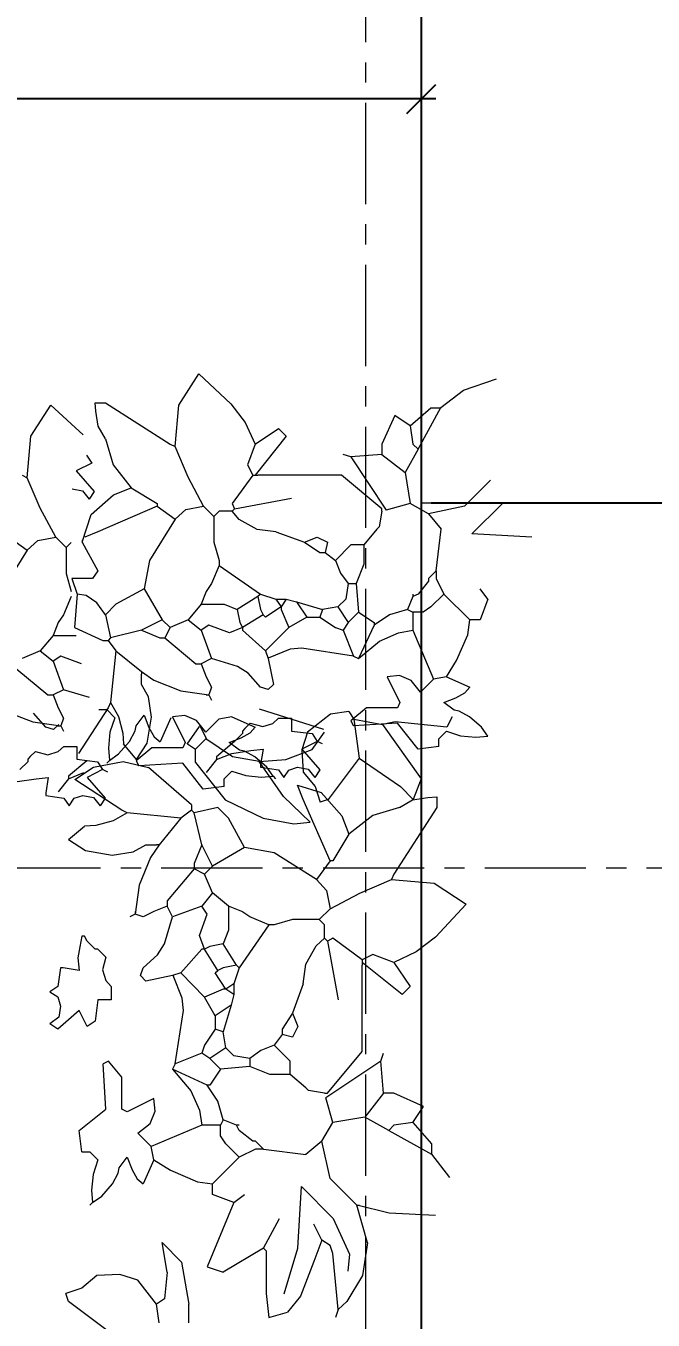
# Model space of a CAD drawing. Header units: centimetres. Extents: x 5667 to 17750, y 274 to 6203.
# Drawn here: x 8359.7 to 8437.2, y 1397.8 to 1557.6 of the extents above; entities that cross this region are included whole.
import ezdxf

# ---------------------------------------------------------------- set-up
doc = ezdxf.new("R2010")
doc.units = ezdxf.units.CM
doc.header["$MEASUREMENT"] = 0
doc.linetypes.add('CENTERX2', pattern=[4, 2.5, -0.5, 0.5, -0.5])
doc.layers.get('0').update_dxf_attribs({"lineweight": 18})
doc.layers.add('G-ANNO-DIM', color=3, linetype='Continuous', lineweight=9)
doc.layers.add('G-HEDGE', color=104, linetype='Continuous', lineweight=9)
doc.styles.add('ARIAL', font='arial.ttf')
doc.dimstyles.new('TICK_36', dxfattribs={"dimtxt": 10, "dimasz": 3.6, "dimexe": 1.8, "dimexo": 1.2, "dimgap": 1.8, "dimtad": 0, "dimdec": 0, "dimzin": 0, "dimdsep": 46, "dimtxsty": 'ARIAL', "dimblk": 'OBLIQUE', "dimcen": 1.8, "dimdle": 1.8, "dimclrd": 256, "dimclrt": 256, "dimadec": 0, "dimazin": 0, "dimtfac": 1, "dimtdec": 0, "dimtmove": 1, "dimatfit": 3, "dimldrblk": 'OPEN90', "dimfxl": 1, "dimtolj": 1, "dimtzin": 0, "dimarcsym": 0})

# ---------------------------------------------------------------- blocks, each defined once
blk = doc.blocks.new('division')
at = {"linetype": 'CENTERX2', "ltscale": 5}
blk.add_line((0, 1474.86), (0, 19.33), dxfattribs=at)
at = {"linetype": 'CENTERX2', "ltscale": 5, "style": 'ARIAL'}
for p in [(-7.42, 1487.59), (-7.06, -6.48)]:
    blk.add_attdef('A', p, '', height=16, dxfattribs=at)
blk = doc.blocks.new('_Oblique')
at = {"color": 0, "linetype": 'ByBlock', "lineweight": -2}
blk.add_line((-0.5, -0.5), (0.5, 0.5), dxfattribs=at)
blk = doc.blocks.new('*D21')
at = {"layer": 'Defpoints', "color": 0, "ltscale": 5, "transparency": 16777216}
for p in [(8408.54, 1633.45), (7493.38, 1460.73), (8408.54, 1203.35)]:
    blk.add_point(p, dxfattribs=at)
at = {"layer": 'G-ANNO-DIM', "color": 0, "lineweight": -2, "ltscale": 5, "transparency": 16777216}
for p, q in [((7493.38, 1461.93), (7493.38, 1635.25)), ((8408.54, 1204.55), (8408.54, 1635.25))]:
    blk.add_line(p, q, dxfattribs=at)
at = {"layer": 'G-ANNO-DIM', "lineweight": -2, "ltscale": 5, "transparency": 16777216}
for p, q in [((7491.58, 1633.45), (7938.08, 1633.45)), ((8410.34, 1633.45), (7963.85, 1633.45))]:
    blk.add_line(p, q, dxfattribs=at)
at = {"layer": 'G-ANNO-DIM', "lineweight": -2, "ltscale": 5, "transparency": 16777216, "xscale": 3.6, "yscale": 3.6, "zscale": 3.6, "rotation": 180}
blk.add_blockref('_Oblique', (7493.38, 1633.45), dxfattribs=at)
at = {"layer": 'G-ANNO-DIM', "lineweight": -2, "ltscale": 5, "transparency": 16777216, "xscale": 3.6, "yscale": 3.6, "zscale": 3.6}
blk.add_blockref('_Oblique', (8408.54, 1633.45), dxfattribs=at)
at = {"layer": 'G-ANNO-DIM', "ltscale": 5, "transparency": 16777216, "insert": (7950.96, 1633.45), "char_height": 10, "attachment_point": 5, "style": 'ARIAL'}
blk.add_mtext('\\A1;915', dxfattribs=at)
blk = doc.blocks.new('_Open90')
at = {"color": 0, "linetype": 'ByBlock', "lineweight": -2}
for p, q in [((-0.5, 0.5), (0, 0)), ((0, 0), (-1, 0)), ((0, 0), (-0.5, -0.5))]:
    blk.add_line(p, q, dxfattribs=at)
blk = doc.blocks.new('*D115')
at = {"layer": 'Defpoints', "color": 0, "transparency": 16777216}
for p in [(8408.54, 1498.72), (8523.27, 1498.72), (8408.54, 597.58)]:
    blk.add_point(p, dxfattribs=at)
at = {"layer": 'G-ANNO-DIM', "lineweight": -2, "transparency": 16777216}
for p, q in [((8523.27, 1500.52), (8523.27, 1060.03)), ((8523.27, 595.78), (8523.27, 1036.27))]:
    blk.add_line(p, q, dxfattribs=at)
at = {"layer": 'G-ANNO-DIM', "color": 0, "lineweight": -2, "transparency": 16777216}
for p, q in [((8409.74, 1498.72), (8525.07, 1498.72)), ((8409.74, 597.58), (8525.07, 597.58))]:
    blk.add_line(p, q, dxfattribs=at)
at = {"layer": 'G-ANNO-DIM', "lineweight": -2, "transparency": 16777216, "xscale": 3.6, "yscale": 3.6, "zscale": 3.6}
for p, rotation in [((8523.27, 1498.72), 90), ((8523.27, 597.58), 270)]:
    blk.add_blockref('_Oblique', p, dxfattribs=dict(at, rotation=rotation))
at = {"layer": 'G-ANNO-DIM', "transparency": 16777216, "insert": (8523.27, 1048.15), "char_height": 10, "attachment_point": 5, "rotation": 90, "style": 'ARIAL'}
blk.add_mtext('\\A1;901', dxfattribs=at)
blk = doc.blocks.new('*D118')
at = {"layer": 'Defpoints', "color": 0, "transparency": 16777216}
for p in [(8408.54, 1548.59), (8094.14, 1203.35), (8408.54, 1203.35)]:
    blk.add_point(p, dxfattribs=at)
at = {"layer": 'G-ANNO-DIM', "color": 0, "lineweight": -2, "transparency": 16777216}
for p, q in [((8094.14, 1204.55), (8094.14, 1550.39)), ((8408.54, 1204.55), (8408.54, 1550.39))]:
    blk.add_line(p, q, dxfattribs=at)
at = {"layer": 'G-ANNO-DIM', "lineweight": -2, "transparency": 16777216}
for p, q in [((8092.34, 1548.59), (8238.52, 1548.59)), ((8410.34, 1548.59), (8264.16, 1548.59))]:
    blk.add_line(p, q, dxfattribs=at)
at = {"layer": 'G-ANNO-DIM', "lineweight": -2, "transparency": 16777216, "xscale": 3.6, "yscale": 3.6, "zscale": 3.6, "rotation": 180}
blk.add_blockref('_Oblique', (8094.14, 1548.59), dxfattribs=at)
at = {"layer": 'G-ANNO-DIM', "lineweight": -2, "transparency": 16777216, "xscale": 3.6, "yscale": 3.6, "zscale": 3.6}
blk.add_blockref('_Oblique', (8408.54, 1548.59), dxfattribs=at)
at = {"layer": 'G-ANNO-DIM', "transparency": 16777216, "insert": (8251.34, 1548.59), "char_height": 10, "attachment_point": 5, "style": 'ARIAL'}
blk.add_mtext('\\A1;314', dxfattribs=at)

msp = doc.modelspace()

# ---------------------------------------------------------------- linework, layer by layer
at = {"layer": 'G-ANNO-DIM'}
msp.add_line((8408.54, 1498.72), (8428.7, 1498.72), dxfattribs=at)
at = {"layer": 'G-HEDGE'}
for p, q in [((8378.56, 1510.78), (8381.05, 1514.63)), ((8381.05, 1514.63), (8385.01, 1510.94)), ((8413.75, 1512.63), (8417.85, 1514.01)), ((8410.96, 1510.48), (8413.75, 1512.63)), ((8360.27, 1506.95), (8362.76, 1510.79)), ((8362.76, 1510.79), (8366.72, 1507.1)), ((8368.22, 1511.08), (8369.5, 1511.08)), ((8368.29, 1510.02), (8368.22, 1511.08)), ((8369.5, 1511.08), (8377.48, 1505.97)), ((8378.12, 1505.66), (8378.56, 1510.78)), ((8385.01, 1510.94), (8386.77, 1508.63)), ((8407.17, 1508.21), (8409.73, 1510.45)), ((8408.13, 1505.34), (8410.96, 1510.48)), ((8409.73, 1510.45), (8411.01, 1510.45)), ((8368.59, 1508.17), (8368.29, 1510.02)), ((8405.26, 1509.49), (8403.66, 1505.97)), ((8407.17, 1508.21), (8405.26, 1509.49)), ((8369.5, 1506.61), (8368.59, 1508.17)), ((8386.77, 1508.63), (8388.01, 1505.97)), ((8388.01, 1505.97), (8390.89, 1507.89)), ((8390.89, 1507.89), (8391.85, 1506.93)), ((8407.17, 1508.21), (8407.49, 1505.97)), ((8359.83, 1501.82), (8360.27, 1506.95)), ((8369.5, 1506.61), (8370.45, 1503.42)), ((8377.48, 1505.97), (8378.12, 1505.66)), ((8379.73, 1501.88), (8378.12, 1505.66)), ((8388.01, 1505.97), (8387.06, 1503.42)), ((8391.85, 1506.93), (8388.01, 1502.14)), ((8403.66, 1505.97), (8403.66, 1504.7)), ((8407.49, 1505.97), (8408.13, 1505.34)), ((8367.15, 1504.58), (8367.79, 1503.62)), ((8399.83, 1504.38), (8398.87, 1504.7)), ((8403.66, 1504.7), (8399.83, 1504.38)), ((8399.83, 1504.38), (8404.2, 1497.82)), ((8403.66, 1504.7), (8406.53, 1502.46)), ((8408.13, 1505.34), (8406.53, 1502.46)), ((8367.79, 1503.62), (8365.88, 1502.67)), ((8365.88, 1502.67), (8368.11, 1500.11)), ((8370.45, 1503.42), (8372.69, 1500.55)), ((8387.06, 1503.42), (8387.7, 1502.14)), ((8406.53, 1502.46), (8407.17, 1498.63)), ((8359.19, 1502.14), (8359.83, 1501.82)), ((8361.44, 1498.04), (8359.83, 1501.82)), ((8381.63, 1498.31), (8379.73, 1501.88)), ((8387.7, 1502.14), (8385.14, 1498.63)), ((8387.7, 1502.14), (8388.01, 1502.14)), ((8388.01, 1502.14), (8388.33, 1502.14)), ((8398.68, 1502.14), (8388.33, 1502.14)), ((8403.66, 1497.99), (8398.68, 1502.14)), ((8417.07, 1501.5), (8413.88, 1498.31)), ((8365.36, 1500.43), (8366.66, 1500.2)), ((8366.66, 1500.2), (8367.47, 1499.15)), ((8368.11, 1500.11), (8367.47, 1499.15)), ((8367.71, 1497.27), (8370.49, 1499.72)), ((8370.49, 1499.72), (8372.69, 1500.55)), ((8372.69, 1500.55), (8375.88, 1498.63)), ((8385.46, 1497.99), (8392.49, 1499.27)), ((8363.34, 1494.47), (8361.44, 1498.04)), ((8375.88, 1498.31), (8368.54, 1495.12)), ((8375.88, 1498.63), (8375.88, 1498.31)), ((8375.88, 1498.31), (8378.12, 1496.71)), ((8378.12, 1496.71), (8379.44, 1497.88)), ((8379.44, 1497.88), (8381.63, 1498.31)), ((8381.63, 1498.31), (8382.91, 1497.03)), ((8383.54, 1497.67), (8382.91, 1497.03)), ((8385.14, 1497.67), (8383.54, 1497.67)), ((8385.14, 1498.63), (8385.46, 1497.99)), ((8385.46, 1497.99), (8385.14, 1497.67)), ((8386.04, 1496.65), (8385.14, 1497.67)), ((8403.66, 1497.67), (8403.34, 1495.76)), ((8403.66, 1497.67), (8403.66, 1497.99)), ((8407.17, 1498.63), (8404.2, 1497.82)), ((8409.41, 1497.35), (8407.17, 1498.63)), ((8413.88, 1498.31), (8409.41, 1497.35)), ((8414.8, 1494.88), (8418.63, 1498.69)), ((8366.62, 1493.84), (8367.71, 1497.27)), ((8378.12, 1496.71), (8374.92, 1491.61)), ((8382.91, 1497.03), (8382.91, 1493.84)), ((8388.23, 1495.42), (8386.04, 1496.65)), ((8409.41, 1497.35), (8411.01, 1495.44)), ((8357.59, 1494.47), (8359.83, 1492.88)), ((8361.15, 1494.04), (8363.34, 1494.47)), ((8363.34, 1494.47), (8364.62, 1493.2)), ((8368.54, 1495.12), (8366.94, 1494.48)), ((8390.57, 1495.12), (8388.23, 1495.42)), ((8390.57, 1495.12), (8394.08, 1493.84)), ((8394.08, 1493.84), (8395.68, 1494.48)), ((8395.68, 1494.48), (8396.96, 1493.84)), ((8403.02, 1495.44), (8401.43, 1493.52)), ((8403.34, 1495.76), (8403.02, 1495.44)), ((8410.37, 1490.33), (8411.01, 1495.44)), ((8422.21, 1494.47), (8414.8, 1494.88)), ((8359.83, 1492.88), (8356.63, 1487.77)), ((8359.83, 1492.88), (8361.15, 1494.04)), ((8365.26, 1493.83), (8364.62, 1493.2)), ((8364.62, 1493.2), (8364.62, 1490)), ((8366.62, 1494.16), (8366.62, 1493.84)), ((8366.62, 1493.84), (8368.54, 1490.33)), ((8382.91, 1493.84), (8383.54, 1491.61)), ((8394.08, 1493.84), (8396, 1492.56)), ((8396.96, 1493.84), (8396.64, 1492.56)), ((8399.83, 1493.52), (8397.91, 1491.61)), ((8401.43, 1493.52), (8399.83, 1493.52)), ((8401.43, 1493.52), (8401.43, 1491.12)), ((8374.92, 1491.61), (8374.28, 1488.09)), ((8383.54, 1491.61), (8383.54, 1490.97)), ((8396, 1492.56), (8396.64, 1492.56)), ((8396.64, 1492.56), (8397.91, 1491.61)), ((8397.91, 1491.61), (8398.55, 1490.01)), ((8364.62, 1490), (8365.26, 1487.77)), ((8368.54, 1490.33), (8367.9, 1489.37)), ((8383.54, 1490.97), (8382.59, 1488.73)), ((8383.54, 1490.97), (8388.65, 1487.45)), ((8398.55, 1490.01), (8399.51, 1488.73)), ((8401.43, 1491.12), (8400.47, 1488.73)), ((8410.37, 1490.33), (8409.41, 1489.37)), ((8410.37, 1490.33), (8410.37, 1489.37)), ((8367.9, 1489.37), (8365.34, 1489.37)), ((8365.34, 1489.37), (8365.98, 1487.45)), ((8374.28, 1488.09), (8370.77, 1486.18)), ((8374.28, 1488.09), (8376.52, 1484.26)), ((8382.59, 1488.73), (8381.95, 1487.77)), ((8399.51, 1488.73), (8399.19, 1486.82)), ((8399.51, 1488.73), (8400.47, 1488.73)), ((8400.47, 1488.73), (8400.79, 1485.22)), ((8409.41, 1489.05), (8408.13, 1487.45)), ((8409.41, 1489.37), (8409.41, 1489.05)), ((8410.37, 1489.37), (8411.32, 1487.45)), ((8416.75, 1486.82), (8415.8, 1488.09)), ((8365.26, 1487.13), (8364.3, 1484.89)), ((8365.98, 1487.45), (8365.66, 1483.3)), ((8367.12, 1487.28), (8365.98, 1487.45)), ((8368.44, 1486.36), (8367.12, 1487.28)), ((8381.95, 1487.77), (8381.31, 1486.18)), ((8388.33, 1487.13), (8385.78, 1485.54)), ((8388.65, 1487.45), (8388.33, 1487.13)), ((8388.33, 1487.13), (8388.65, 1485.54)), ((8388.65, 1487.45), (8390.57, 1486.82)), ((8390.57, 1486.82), (8391.21, 1485.86)), ((8390.57, 1486.82), (8391.85, 1486.82)), ((8391.85, 1486.82), (8391.21, 1485.86)), ((8391.85, 1486.82), (8393.12, 1486.5)), ((8393.12, 1486.5), (8396.32, 1485.54)), ((8393.12, 1486.5), (8394.4, 1484.58)), ((8399.19, 1486.82), (8398.23, 1485.86)), ((8407.49, 1487.13), (8406.85, 1485.54)), ((8407.49, 1487.45), (8407.49, 1487.13)), ((8408.13, 1487.45), (8407.49, 1487.13)), ((8411.32, 1487.45), (8409.73, 1485.86)), ((8411.32, 1487.45), (8414.52, 1484.26)), ((8416.75, 1486.82), (8415.8, 1484.26)), ((8364.3, 1484.89), (8363.66, 1483.94)), ((8369.5, 1484.9), (8368.44, 1486.36)), ((8370.77, 1486.18), (8369.5, 1484.9)), ((8369.5, 1484.9), (8370.13, 1482.03)), ((8381.31, 1486.18), (8379.71, 1484.26)), ((8381.31, 1486.18), (8384.18, 1486.18)), ((8384.18, 1486.18), (8385.78, 1485.54)), ((8385.78, 1485.54), (8386.1, 1483.94)), ((8388.97, 1484.9), (8386.42, 1483.3)), ((8388.65, 1485.54), (8388.97, 1484.9)), ((8389.29, 1484.58), (8388.97, 1484.9)), ((8391.21, 1485.86), (8389.29, 1484.58)), ((8391.21, 1485.86), (8391.21, 1485.54)), ((8391.21, 1485.54), (8392.17, 1483.3)), ((8396.32, 1485.54), (8396, 1484.58)), ((8398.23, 1485.86), (8396.32, 1485.54)), ((8398.23, 1485.86), (8399.51, 1483.94)), ((8400.79, 1485.22), (8399.51, 1483.94)), ((8400.79, 1485.22), (8402.7, 1483.94)), ((8404.62, 1484.9), (8402.7, 1483.62)), ((8406.85, 1485.54), (8404.62, 1484.9)), ((8406.85, 1485.54), (8407.49, 1485.22)), ((8408.77, 1485.22), (8407.49, 1485.22)), ((8407.49, 1485.22), (8407.49, 1482.98)), ((8409.73, 1485.86), (8408.77, 1485.22)), ((8363.66, 1483.94), (8363.02, 1482.34)), ((8365.66, 1483.3), (8369.18, 1481.71)), ((8376.52, 1484.26), (8373.96, 1482.98)), ((8376.52, 1484.26), (8377.48, 1483.3)), ((8377.48, 1483.3), (8376.84, 1482.03)), ((8379.71, 1484.26), (8377.48, 1483.3)), ((8379.71, 1484.26), (8381.31, 1482.98)), ((8382.27, 1483.62), (8381.31, 1482.98)), ((8384.82, 1482.66), (8382.27, 1483.62)), ((8386.42, 1483.3), (8384.82, 1482.66)), ((8386.1, 1483.94), (8386.42, 1483.3)), ((8386.42, 1483.3), (8386.42, 1482.98)), ((8392.17, 1483.3), (8389.29, 1480.43)), ((8394.4, 1484.58), (8392.17, 1483.3)), ((8394.4, 1484.58), (8396, 1484.58)), ((8396, 1484.58), (8397.91, 1483.3)), ((8397.91, 1483.3), (8398.87, 1482.98)), ((8399.51, 1483.94), (8398.87, 1482.98)), ((8402.7, 1483.62), (8400.79, 1479.47)), ((8402.7, 1483.94), (8402.7, 1483.62)), ((8414.28, 1482.43), (8414.52, 1484.26)), ((8415.8, 1484.26), (8414.52, 1484.26)), ((8363.02, 1482.34), (8361.42, 1480.42)), ((8363.02, 1482.34), (8365.89, 1482.34)), ((8369.18, 1481.71), (8369.81, 1481.71)), ((8370.13, 1482.03), (8369.81, 1481.71)), ((8369.81, 1481.71), (8370.77, 1480.43)), ((8373.96, 1482.98), (8370.13, 1482.03)), ((8373.96, 1482.98), (8376.2, 1482.03)), ((8376.2, 1482.03), (8376.84, 1482.03)), ((8376.84, 1482.03), (8380.67, 1478.83)), ((8381.31, 1482.98), (8382.59, 1479.47)), ((8386.42, 1482.98), (8389.29, 1480.43)), ((8398.87, 1482.98), (8400.15, 1479.79)), ((8403.37, 1481.63), (8405.71, 1482.67)), ((8405.71, 1482.67), (8407.49, 1482.98)), ((8407.49, 1482.98), (8410.05, 1476.92)), ((8412.87, 1479.23), (8414.28, 1482.43)), ((8361.42, 1480.42), (8359.19, 1479.47)), ((8361.42, 1480.42), (8363.02, 1479.15)), ((8370.77, 1480.43), (8370.13, 1474.04)), ((8370.77, 1480.43), (8373.96, 1477.88)), ((8389.29, 1480.43), (8389.61, 1479.47)), ((8392.31, 1480.63), (8389.59, 1479.54)), ((8393.76, 1480.75), (8392.31, 1480.63)), ((8400.15, 1479.79), (8393.76, 1480.75)), ((8400.79, 1479.47), (8403.37, 1481.63)), ((8363.98, 1479.79), (8363.02, 1479.15)), ((8363.02, 1479.15), (8364.3, 1475.63)), ((8366.53, 1478.83), (8363.98, 1479.79)), ((8380.67, 1478.83), (8381.31, 1478.83)), ((8382.59, 1479.47), (8381.31, 1478.83)), ((8381.31, 1478.83), (8381.95, 1477.24)), ((8385.82, 1478.51), (8382.59, 1479.47)), ((8387.13, 1477.66), (8385.82, 1478.51)), ((8389.61, 1479.47), (8390.25, 1476.28)), ((8400.15, 1479.79), (8400.79, 1479.47)), ((8411.64, 1477.24), (8412.87, 1479.23)), ((8358.55, 1478.19), (8362.38, 1475)), ((8373.96, 1477.88), (8373.96, 1477.56)), ((8373.96, 1477.88), (8375.46, 1476.8)), ((8373.96, 1476.28), (8373.96, 1477.56)), ((8381.95, 1477.24), (8382.59, 1475.96)), ((8388.65, 1475.96), (8387.13, 1477.66)), ((8405.83, 1477.39), (8404.3, 1477.24)), ((8404.3, 1477.24), (8405.9, 1474.04)), ((8407.3, 1476.77), (8405.83, 1477.39)), ((8410.05, 1476.92), (8408.45, 1475.32)), ((8411.64, 1477.24), (8410.05, 1476.92)), ((8411.64, 1477.24), (8414.52, 1475.96)), ((8364.3, 1475.63), (8363.02, 1475)), ((8367.54, 1474.68), (8364.3, 1475.63)), ((8374.8, 1474.74), (8373.96, 1476.28)), ((8375.46, 1476.8), (8378.79, 1475.48)), ((8378.79, 1475.48), (8382.27, 1475)), ((8382.59, 1475.96), (8382.27, 1475)), ((8389.61, 1475.64), (8388.65, 1475.96)), ((8390.25, 1476.28), (8389.61, 1475.64)), ((8408.45, 1475.32), (8407.3, 1476.77)), ((8413.92, 1475.24), (8414.52, 1475.96)), ((8362.38, 1475), (8363.02, 1475)), ((8363.02, 1475), (8363.66, 1473.4)), ((8370.13, 1474.04), (8369.81, 1473.4)), ((8370.13, 1474.04), (8371.1, 1472.34)), ((8375.19, 1472.23), (8374.8, 1474.74)), ((8381.95, 1475), (8382.27, 1475)), ((8382.27, 1475), (8382.59, 1474.36)), ((8405.9, 1474.04), (8405.58, 1473.4)), ((8411.32, 1474.04), (8412.81, 1474.62)), ((8412.6, 1473.09), (8411.32, 1474.04)), ((8412.81, 1474.62), (8413.92, 1475.24)), ((8357.17, 1472.96), (8360.5, 1471.65)), ((8362.11, 1471.02), (8360.59, 1472.72)), ((8363.66, 1473.4), (8364.3, 1472.12)), ((8364.3, 1472.12), (8363.98, 1471.16)), ((8369.81, 1473.4), (8366.17, 1467.77)), ((8368.66, 1473.17), (8369.65, 1473.17)), ((8369.65, 1473.17), (8370.64, 1472.18)), ((8370.64, 1472.18), (8370.04, 1470.37)), ((8371.1, 1472.34), (8371.64, 1470.28)), ((8373.27, 1471.19), (8374.26, 1472.51)), ((8374.26, 1472.51), (8374.86, 1470.98)), ((8374.64, 1469.03), (8375.19, 1472.23)), ((8377.56, 1472.18), (8376.24, 1469.21)), ((8379.29, 1472.45), (8377.76, 1472.3)), ((8377.76, 1472.3), (8379.36, 1469.11)), ((8380.76, 1471.84), (8379.29, 1472.45)), ((8385.1, 1472.3), (8383.51, 1471.98)), ((8385.1, 1472.3), (8387.98, 1471.02)), ((8396.5, 1470.72), (8388.55, 1473.25)), ((8390.19, 1471.48), (8390.89, 1472.13)), ((8390.89, 1472.13), (8392.49, 1472.13)), ((8392.49, 1472.13), (8392.49, 1470.53)), ((8397.33, 1472.62), (8394.46, 1470.38)), ((8399.57, 1472.94), (8397.33, 1472.62)), ((8399.57, 1472.94), (8400.2, 1471.98)), ((8401.75, 1473.4), (8399.83, 1471.81)), ((8405.58, 1473.4), (8401.75, 1473.4)), ((8412.34, 1472.3), (8411.7, 1471.02)), ((8413.22, 1472.97), (8412.6, 1473.09)), ((8414.51, 1472.29), (8413.22, 1472.97)), ((8415.98, 1471), (8414.51, 1472.29)), ((8360.5, 1471.65), (8363.98, 1471.16)), ((8363.07, 1470.7), (8362.11, 1471.02)), ((8363.71, 1471.34), (8363.07, 1470.7)), ((8363.66, 1471.16), (8363.98, 1471.16)), ((8363.98, 1471.16), (8364.3, 1470.52)), ((8372.45, 1469.22), (8373.15, 1470.55)), ((8373.15, 1470.55), (8373.27, 1471.19)), ((8374.86, 1470.98), (8375.5, 1469.83)), ((8381.06, 1471.08), (8379.54, 1468.9)), ((8381.91, 1470.38), (8380.76, 1471.84)), ((8381.12, 1471.3), (8381.96, 1469.62)), ((8383.51, 1471.98), (8381.91, 1470.38)), ((8386.74, 1470.85), (8386.42, 1470.53)), ((8386.42, 1470.53), (8386.42, 1470.21)), ((8386.74, 1470.85), (8387.38, 1471.49)), ((8387.38, 1471.49), (8388.93, 1471.08)), ((8387.38, 1470.3), (8387.98, 1471.02)), ((8388.93, 1471.08), (8390.19, 1471.48)), ((8392.49, 1470.53), (8395.04, 1470.21)), ((8399.83, 1471.81), (8400.15, 1471.17)), ((8405.58, 1471.49), (8400.15, 1471.17)), ((8400.2, 1471.98), (8403.72, 1471.34)), ((8400.2, 1471.98), (8400.84, 1467.19)), ((8405.31, 1471.66), (8403.72, 1471.34)), ((8403.72, 1471.34), (8408.51, 1464.63)), ((8411.7, 1471.02), (8405.31, 1471.66)), ((8408.13, 1468.3), (8405.58, 1471.49)), ((8410.69, 1469.57), (8411.64, 1470.53)), ((8411.64, 1470.53), (8413.4, 1469.95)), ((8416.75, 1469.89), (8415.98, 1471)), ((8370.04, 1470.37), (8369.85, 1468.43)), ((8371.12, 1467.71), (8372.45, 1469.22)), ((8371.64, 1470.28), (8371.73, 1468.93)), ((8373.33, 1467.02), (8371.73, 1468.93)), ((8373.33, 1467.02), (8374.64, 1469.03)), ((8375.5, 1469.83), (8376.24, 1469.21)), ((8379.36, 1469.11), (8379.04, 1468.47)), ((8379.65, 1468.96), (8380.64, 1468.3)), ((8381.96, 1469.62), (8380.64, 1468.3)), ((8385.19, 1467.33), (8381.89, 1469.57)), ((8385.46, 1469.25), (8383.23, 1467.34)), ((8384.78, 1469.11), (8386.27, 1469.69)), ((8386.06, 1468.15), (8384.78, 1469.11)), ((8386.42, 1470.21), (8385.46, 1469.25)), ((8386.27, 1469.69), (8387.38, 1470.3)), ((8395.68, 1469.25), (8393.76, 1468.3)), ((8394.46, 1470.38), (8393.78, 1468.21)), ((8395.04, 1470.21), (8395.68, 1469.25)), ((8395.06, 1468.23), (8396.58, 1470.41)), ((8396.32, 1468.93), (8395.68, 1469.25)), ((8410.69, 1468.61), (8410.69, 1469.57)), ((8413.4, 1469.95), (8415.27, 1469.77)), ((8415.27, 1469.77), (8416.75, 1469.89)), ((8360.2, 1467.37), (8359.88, 1467.05)), ((8360.2, 1467.37), (8360.84, 1468)), ((8360.84, 1468), (8362.39, 1467.6)), ((8362.39, 1467.6), (8363.65, 1468)), ((8363.65, 1468), (8364.35, 1468.64)), ((8364.35, 1468.64), (8365.95, 1468.64)), ((8365.95, 1468.64), (8365.95, 1467.05)), ((8369.85, 1468.43), (8369.98, 1466.9)), ((8369.98, 1466.9), (8371.12, 1467.71)), ((8375.21, 1468.47), (8373.29, 1466.87)), ((8379.04, 1468.47), (8375.21, 1468.47)), ((8380.64, 1466.65), (8380.64, 1468.3)), ((8383.23, 1467.02), (8385.11, 1467.77)), ((8383.23, 1467.34), (8383.23, 1467.02)), ((8385.11, 1467.77), (8387.46, 1468.11)), ((8388.48, 1466.78), (8385.19, 1467.33)), ((8386.68, 1468.03), (8386.06, 1468.15)), ((8387.97, 1467.35), (8386.68, 1468.03)), ((8387.46, 1468.11), (8388.97, 1468.3)), ((8389.44, 1466.06), (8387.97, 1467.35)), ((8388.97, 1468.3), (8388.65, 1466.38)), ((8391.77, 1467.03), (8395.06, 1468.23)), ((8393.76, 1468.3), (8396, 1465.74)), ((8393.78, 1468.21), (8393.92, 1465.45)), ((8410.69, 1468.61), (8408.13, 1468.3)), ((8359.88, 1466.73), (8358.92, 1465.77)), ((8359.88, 1467.05), (8359.88, 1466.73)), ((8367.17, 1466.87), (8364.94, 1464.95)), ((8365.71, 1464.53), (8368.02, 1466.08)), ((8365.95, 1467.05), (8368.5, 1466.73)), ((8369.14, 1465.77), (8367.22, 1464.81)), ((8368.02, 1466.08), (8371.67, 1466.76)), ((8368.5, 1466.73), (8369.14, 1465.77)), ((8369.78, 1465.45), (8369.14, 1465.77)), ((8369.98, 1466.91), (8369.65, 1466.58)), ((8371.67, 1466.76), (8374.83, 1466.03)), ((8373.29, 1466.87), (8373.61, 1466.23)), ((8379.04, 1466.55), (8373.61, 1466.23)), ((8380.11, 1461.42), (8374.83, 1466.03)), ((8381.59, 1463.36), (8379.04, 1466.55)), ((8380.64, 1466.65), (8384.27, 1462.04)), ((8383.23, 1467.02), (8381.95, 1465.42)), ((8388.48, 1466.78), (8391.77, 1467.03)), ((8391.51, 1462.44), (8388.48, 1466.78)), ((8388.65, 1466.38), (8388.65, 1466.06)), ((8388.65, 1466.06), (8390.89, 1465.74)), ((8390.21, 1464.95), (8389.44, 1466.06)), ((8390.89, 1465.74), (8391.53, 1464.78)), ((8391.53, 1464.78), (8392.15, 1465.71)), ((8392.15, 1465.71), (8393.24, 1466.05)), ((8393.24, 1466.05), (8394.55, 1465.83)), ((8394.55, 1465.83), (8395.36, 1464.78)), ((8396, 1465.74), (8395.36, 1464.78)), ((8400.84, 1467.19), (8397.01, 1462.08)), ((8400.84, 1467.19), (8405.95, 1463.68)), ((8358.57, 1464.29), (8360.92, 1464.63)), ((8360.92, 1464.63), (8362.43, 1464.81)), ((8362.43, 1464.81), (8362.11, 1462.9)), ((8364.94, 1464.63), (8363.66, 1463.04)), ((8364.94, 1464.63), (8366.83, 1465.39)), ((8364.94, 1464.95), (8364.94, 1464.63)), ((8371.53, 1460.76), (8365.71, 1464.53)), ((8367.22, 1464.81), (8369.46, 1462.26)), ((8384.15, 1464.63), (8385.1, 1465.59)), ((8384.15, 1463.68), (8384.15, 1464.63)), ((8385.1, 1465.59), (8386.86, 1465.02)), ((8386.86, 1465.02), (8388.73, 1464.83)), ((8388.73, 1464.83), (8390.21, 1464.95)), ((8390.21, 1464.95), (8390.53, 1464.63)), ((8393.92, 1465.45), (8395.42, 1463.68)), ((8408.51, 1464.63), (8407.55, 1462.08)), ((8362.11, 1462.9), (8362.11, 1462.58)), ((8362.11, 1462.58), (8364.35, 1462.26)), ((8365.61, 1462.23), (8366.7, 1462.57)), ((8366.7, 1462.57), (8368.01, 1462.34)), ((8384.15, 1463.68), (8381.59, 1463.36)), ((8393.95, 1462.08), (8393.24, 1463.86)), ((8393.24, 1463.86), (8396.17, 1462.93)), ((8395.42, 1463.68), (8396.05, 1461.76)), ((8396.17, 1462.93), (8398.71, 1460.06)), ((8405.95, 1463.68), (8407.55, 1462.08)), ((8364.35, 1462.26), (8364.99, 1461.3)), ((8364.99, 1461.3), (8365.61, 1462.23)), ((8368.01, 1462.34), (8368.82, 1461.3)), ((8369.46, 1462.26), (8368.82, 1461.3)), ((8380.11, 1461.42), (8380.11, 1460.76)), ((8383.4, 1461.09), (8380.44, 1460.43)), ((8384.72, 1459.77), (8383.4, 1461.09)), ((8384.27, 1462.04), (8388.98, 1459.78)), ((8394.81, 1459.29), (8391.51, 1462.44)), ((8397.25, 1454.49), (8393.95, 1462.08)), ((8397.01, 1462.08), (8396.05, 1461.76)), ((8405.82, 1461.09), (8402.53, 1460.1)), ((8410.44, 1461.09), (8405.16, 1452.85)), ((8405.82, 1461.09), (8407.44, 1462.03)), ((8407.44, 1462.03), (8409.34, 1462.33)), ((8409.34, 1462.33), (8410.44, 1462.41)), ((8410.44, 1462.41), (8410.44, 1461.09)), ((8370.43, 1459.44), (8368.31, 1458.87)), ((8372.19, 1460.43), (8370.43, 1459.44)), ((8372.19, 1460.43), (8371.53, 1460.76)), ((8378.79, 1459.77), (8372.19, 1460.43)), ((8378.79, 1459.77), (8376.15, 1456.47)), ((8380.11, 1460.76), (8378.79, 1459.77)), ((8380.44, 1460.43), (8380.11, 1460.76)), ((8381.42, 1456.47), (8380.44, 1460.43)), ((8386.7, 1456.14), (8384.72, 1459.77)), ((8388.98, 1459.78), (8392.78, 1459.05)), ((8392.78, 1459.05), (8394.81, 1459.29)), ((8398.71, 1460.06), (8399.56, 1457.79)), ((8402.53, 1460.1), (8399.56, 1457.79)), ((8364.94, 1457.13), (8366.92, 1458.78)), ((8368.31, 1458.87), (8366.92, 1458.78)), ((8399.56, 1457.79), (8397.58, 1454.49)), ((8364.94, 1457.13), (8367.01, 1455.77)), ((8372.91, 1455.61), (8374.5, 1456.47)), ((8374.5, 1456.47), (8375.82, 1456.47)), ((8376.15, 1456.47), (8375.04, 1454.93)), ((8376.15, 1456.47), (8375.82, 1456.47)), ((8381.42, 1456.47), (8380.44, 1454.16)), ((8382.74, 1453.83), (8381.42, 1456.47)), ((8386.7, 1456.14), (8382.74, 1453.83)), ((8390.33, 1455.48), (8386.7, 1456.14)), ((8367.01, 1455.77), (8370.32, 1455.21)), ((8370.32, 1455.21), (8372.91, 1455.61)), ((8375.04, 1454.93), (8373.68, 1451.49)), ((8395.6, 1452.19), (8390.33, 1455.48)), ((8397.25, 1454.49), (8395.6, 1452.19)), ((8397.58, 1454.49), (8397.25, 1454.49)), ((8380.44, 1453.5), (8377.14, 1449.55)), ((8380.44, 1454.16), (8380.44, 1453.5)), ((8381.75, 1452.85), (8380.44, 1453.5)), ((8382.74, 1453.83), (8381.75, 1452.85)), ((8373.68, 1451.49), (8373.18, 1447.9)), ((8382.74, 1450.54), (8381.75, 1452.85)), ((8395.6, 1452.19), (8396.81, 1450.82)), ((8400.93, 1450.52), (8404.84, 1452.19)), ((8405.16, 1452.85), (8404.84, 1452.19)), ((8404.84, 1452.19), (8410.13, 1451.73)), ((8410.13, 1451.73), (8414.1, 1449.16)), ((8382.74, 1450.54), (8381.42, 1448.89)), ((8384.72, 1448.89), (8382.74, 1450.54)), ((8396.81, 1450.82), (8397.25, 1448.56)), ((8397.25, 1448.56), (8400.93, 1450.52)), ((8373.18, 1448.23), (8373.18, 1447.9)), ((8375.49, 1448.23), (8374.17, 1447.57)), ((8377.14, 1448.89), (8375.49, 1448.23)), ((8377.14, 1449.55), (8377.14, 1448.89)), ((8377.8, 1447.57), (8377.14, 1448.89)), ((8381.42, 1448.89), (8377.8, 1447.57)), ((8382.08, 1447.9), (8381.42, 1448.89)), ((8384.72, 1448.89), (8384.72, 1445.92)), ((8386.37, 1448.23), (8384.72, 1448.89)), ((8387.36, 1447.57), (8386.37, 1448.23)), ((8397.25, 1448.56), (8395.93, 1447.24)), ((8414.1, 1449.16), (8410.29, 1445.07)), ((8373.18, 1447.9), (8372.52, 1447.57)), ((8374.17, 1447.57), (8373.18, 1447.9)), ((8376.81, 1444.23), (8377.8, 1447.57)), ((8381.1, 1445.26), (8382.08, 1447.9)), ((8389.67, 1446.58), (8386.04, 1441.3)), ((8389.67, 1446.58), (8387.36, 1447.57)), ((8390.33, 1446.58), (8389.67, 1446.58)), ((8392.63, 1447.24), (8390.33, 1446.58)), ((8395.93, 1447.24), (8392.63, 1447.24)), ((8396.59, 1446.58), (8395.93, 1447.24)), ((8396.59, 1444.93), (8396.59, 1446.58)), ((8366.56, 1445.21), (8366.33, 1443.86)), ((8366.89, 1445.21), (8366.56, 1445.21)), ((8367.25, 1444.6), (8366.89, 1445.21)), ((8381.75, 1443.61), (8381.1, 1445.26)), ((8384.72, 1445.92), (8384.06, 1444.27)), ((8395.54, 1444.01), (8396.59, 1444.93)), ((8396.92, 1444.6), (8396.59, 1444.93)), ((8397.58, 1444.93), (8396.92, 1444.6)), ((8401.21, 1442.29), (8397.58, 1444.93)), ((8410.29, 1445.07), (8407.91, 1443.25)), ((8366.33, 1443.86), (8366.07, 1442.54)), ((8368.24, 1443.61), (8367.25, 1444.6)), ((8368.57, 1443.61), (8368.24, 1443.61)), ((8368.89, 1443.28), (8368.57, 1443.61)), ((8375.92, 1442.88), (8376.81, 1444.23)), ((8381.42, 1443.61), (8378.79, 1440.65)), ((8381.75, 1443.61), (8381.42, 1443.61)), ((8382.41, 1443.94), (8381.75, 1443.61)), ((8383.4, 1440.97), (8381.75, 1443.61)), ((8384.06, 1444.27), (8382.41, 1443.94)), ((8385.71, 1441.63), (8384.06, 1444.27)), ((8394.27, 1441.74), (8395.54, 1444.01)), ((8396.92, 1444.6), (8398.24, 1437.35)), ((8366.07, 1442.54), (8366.26, 1440.97)), ((8368.89, 1443.28), (8369.55, 1442.62)), ((8369.55, 1442.62), (8369.14, 1441.02)), ((8374.17, 1441.3), (8375.92, 1442.88)), ((8393.95, 1439.33), (8394.27, 1441.74)), ((8402.53, 1442.95), (8401.21, 1442.29)), ((8401.21, 1442.29), (8401.21, 1441.96)), ((8401.21, 1441.96), (8401.21, 1441.63)), ((8406.15, 1438.01), (8401.21, 1441.96)), ((8405.16, 1441.96), (8402.53, 1442.95)), ((8407.91, 1443.25), (8405.16, 1441.96)), ((8405.16, 1441.96), (8407.14, 1439)), ((8363.95, 1441.3), (8363.62, 1439)), ((8364.28, 1441.3), (8363.95, 1441.3)), ((8366.26, 1440.97), (8364.28, 1441.3)), ((8369.14, 1441.02), (8369.55, 1439.72)), ((8373.84, 1440.32), (8374.17, 1441.3)), ((8374.5, 1439.66), (8373.84, 1440.32)), ((8377.8, 1440.32), (8374.5, 1439.66)), ((8378.79, 1440.65), (8377.8, 1440.32)), ((8378.99, 1437.52), (8377.87, 1440.34)), ((8381.75, 1437.68), (8378.79, 1440.65)), ((8383.07, 1440.65), (8383.4, 1440.97)), ((8384.39, 1438.67), (8383.07, 1440.65)), ((8384.06, 1441.3), (8383.4, 1440.97)), ((8385.71, 1441.63), (8384.06, 1441.3)), ((8386.04, 1441.3), (8385.38, 1439.33)), ((8386.04, 1441.3), (8385.71, 1441.63)), ((8401.21, 1430.95), (8401.21, 1441.63)), ((8363.62, 1439), (8362.63, 1438.34)), ((8369.55, 1439.72), (8370.21, 1439)), ((8370.21, 1439), (8370.21, 1437.35)), ((8384.06, 1438.67), (8381.75, 1437.68)), ((8384.39, 1438.67), (8384.06, 1438.67)), ((8385.38, 1439.33), (8384.39, 1438.67)), ((8385.38, 1438.01), (8384.39, 1438.67)), ((8385.38, 1439.33), (8385.38, 1438.01)), ((8393.95, 1439.33), (8392.63, 1435.7)), ((8407.14, 1439), (8406.15, 1438.01)), ((8362.63, 1438.34), (8363.59, 1437.69)), ((8363.59, 1437.69), (8363.94, 1436.57)), ((8368.57, 1437.35), (8368.24, 1434.71)), ((8370.21, 1437.35), (8368.57, 1437.35)), ((8379.12, 1436.03), (8378.99, 1437.52)), ((8383.07, 1435.37), (8381.75, 1437.68)), ((8385.38, 1438.01), (8385.05, 1436.69)), ((8366.26, 1436.03), (8363.62, 1433.72)), ((8363.94, 1436.57), (8363.71, 1435.21)), ((8367.25, 1434.05), (8366.26, 1436.03)), ((8378.13, 1429.43), (8379.12, 1436.03)), ((8385.05, 1436.69), (8383.07, 1435.37)), ((8383.07, 1435.37), (8383.07, 1433.72)), ((8385.05, 1436.69), (8384.06, 1433.39)), ((8392.63, 1435.7), (8391.32, 1433.72)), ((8392.63, 1435.7), (8393.29, 1434.05)), ((8363.71, 1435.21), (8362.63, 1434.38)), ((8363.62, 1433.72), (8362.63, 1434.38)), ((8368.24, 1434.71), (8367.25, 1434.05)), ((8383.07, 1433.72), (8381.75, 1431.74)), ((8384.06, 1433.39), (8383.07, 1433.72)), ((8391.32, 1433.72), (8391.32, 1433.06)), ((8393.29, 1434.05), (8392.63, 1432.73)), ((8384.39, 1431.41), (8384.06, 1433.39)), ((8391.32, 1433.06), (8390.33, 1431.74)), ((8392.63, 1432.73), (8391.32, 1433.06)), ((8381.42, 1430.75), (8378.13, 1429.43)), ((8381.75, 1431.74), (8381.42, 1430.75)), ((8382.41, 1430.09), (8381.42, 1430.75)), ((8384.39, 1431.41), (8382.41, 1430.09)), ((8385.38, 1430.42), (8384.39, 1431.41)), ((8388.68, 1431.08), (8387.36, 1430.09)), ((8390.33, 1431.74), (8388.68, 1431.08)), ((8392.31, 1429.76), (8390.33, 1431.74)), ((8396.92, 1425.81), (8401.21, 1430.95)), ((8403.52, 1429.76), (8403.85, 1430.75)), ((8369.88, 1429.76), (8369.22, 1429.43)), ((8369.55, 1423.83), (8369.22, 1429.43)), ((8371.53, 1427.79), (8369.88, 1429.76)), ((8378.13, 1429.43), (8377.8, 1428.78)), ((8383.73, 1428.78), (8382.41, 1430.09)), ((8387.36, 1429.1), (8383.73, 1428.78)), ((8387.36, 1430.09), (8385.38, 1430.42)), ((8387.36, 1430.09), (8387.36, 1429.1)), ((8389.83, 1428.11), (8387.36, 1429.1)), ((8392.31, 1428.12), (8392.31, 1429.76)), ((8403.52, 1429.76), (8396.74, 1425.25)), ((8403.85, 1425.81), (8403.52, 1429.76)), ((8371.53, 1423.83), (8371.53, 1427.79)), ((8382.08, 1426.8), (8377.8, 1428.78)), ((8377.8, 1428.78), (8380.03, 1426.11)), ((8383.73, 1428.78), (8382.41, 1426.8)), ((8392.31, 1428.12), (8389.83, 1428.11)), ((8394.28, 1426.47), (8392.31, 1428.12)), ((8380.03, 1426.11), (8381.1, 1423.69)), ((8383.4, 1424.82), (8382.08, 1426.8)), ((8382.41, 1426.8), (8382.08, 1426.8)), ((8394.61, 1426.14), (8394.28, 1426.47)), ((8396.59, 1425.81), (8394.61, 1426.14)), ((8396.59, 1425.81), (8396.92, 1425.81)), ((8403.85, 1425.81), (8401.54, 1422.84)), ((8405.16, 1425.81), (8403.85, 1425.81)), ((8408.79, 1424.16), (8405.16, 1425.81)), ((8375.49, 1425.15), (8372.19, 1423.5)), ((8375.65, 1423.57), (8375.49, 1425.15)), ((8384.06, 1422.51), (8383.4, 1424.82)), ((8397.58, 1422.18), (8396.74, 1425.25)), ((8407.47, 1422.18), (8408.79, 1424.16)), ((8366.26, 1421.19), (8369.55, 1423.83)), ((8372.19, 1423.5), (8371.53, 1423.83)), ((8375.01, 1422.05), (8375.65, 1423.57)), ((8381.1, 1423.69), (8381.42, 1421.85)), ((8401.54, 1422.84), (8397.58, 1422.18)), ((8404.51, 1421.19), (8401.54, 1422.84)), ((8366.59, 1418.55), (8366.26, 1421.19)), ((8373.51, 1420.86), (8375.01, 1422.05)), ((8381.42, 1421.85), (8375.16, 1419.21)), ((8383.73, 1421.85), (8381.42, 1421.85)), ((8384.06, 1422.51), (8383.73, 1421.85)), ((8383.73, 1420.53), (8383.73, 1421.85)), ((8385.71, 1421.85), (8384.06, 1422.51)), ((8386.04, 1421.85), (8385.71, 1421.85)), ((8386.04, 1421.19), (8385.71, 1421.85)), ((8387.69, 1419.87), (8386.04, 1421.19)), ((8396.26, 1419.87), (8397.58, 1422.18)), ((8405.16, 1421.85), (8404.51, 1421.19)), ((8404.51, 1421.19), (8409.81, 1418.27)), ((8407.47, 1422.18), (8405.16, 1421.85)), ((8407.47, 1422.18), (8409.78, 1419.54)), ((8375.16, 1419.21), (8373.51, 1420.86)), ((8384.39, 1419.54), (8383.73, 1420.53)), ((8386.04, 1417.89), (8384.39, 1419.54)), ((8388.02, 1419.87), (8387.69, 1419.87)), ((8389.01, 1418.88), (8388.02, 1419.87)), ((8396.26, 1419.87), (8394.28, 1418.22)), ((8397.25, 1415.26), (8396.26, 1419.87)), ((8409.78, 1419.54), (8409.78, 1418.22)), ((8366.59, 1418.55), (8367.58, 1418.55)), ((8367.58, 1418.55), (8368.57, 1417.56)), ((8371.2, 1416.57), (8372.19, 1417.89)), ((8372.19, 1417.89), (8372.79, 1416.36)), ((8375.49, 1417.56), (8375.16, 1419.21)), ((8386.04, 1417.89), (8382.74, 1414.6)), ((8388.02, 1418.88), (8386.04, 1417.89)), ((8389.01, 1418.88), (8388.02, 1418.88)), ((8389.01, 1418.88), (8394.28, 1418.22)), ((8409.81, 1418.27), (8412.04, 1415.39)), ((8368.57, 1417.56), (8367.97, 1415.75)), ((8371.08, 1415.94), (8371.2, 1416.57)), ((8372.79, 1416.36), (8373.43, 1415.21)), ((8375.49, 1417.56), (8374.17, 1414.6)), ((8375.49, 1417.56), (8377.55, 1416.3)), ((8377.55, 1416.3), (8380.85, 1414.85)), ((8367.97, 1415.75), (8367.78, 1413.82)), ((8369.05, 1413.09), (8370.38, 1414.6)), ((8370.38, 1414.6), (8371.08, 1415.94)), ((8373.43, 1415.21), (8374.17, 1414.6)), ((8380.85, 1414.85), (8382.74, 1414.6)), ((8382.74, 1413.28), (8382.74, 1414.6)), ((8400.55, 1411.96), (8397.25, 1415.26)), ((8367.78, 1413.82), (8367.91, 1412.29)), ((8367.91, 1412.29), (8369.05, 1413.09)), ((8385.38, 1412.29), (8382.74, 1413.28)), ((8385.38, 1412.29), (8386.7, 1413.28)), ((8393.28, 1406.66), (8393.71, 1414.3)), ((8393.71, 1414.3), (8397.64, 1410.35)), ((8367.91, 1412.29), (8367.58, 1411.96)), ((8385.38, 1412.29), (8382.08, 1404.38)), ((8400.55, 1411.96), (8400.88, 1411.96)), ((8401.87, 1407.34), (8400.55, 1411.96)), ((8404.58, 1411), (8400.55, 1411.96)), ((8389.01, 1406.68), (8390.99, 1410.31)), ((8397.64, 1410.35), (8399.68, 1405.92)), ((8410.29, 1410.7), (8404.58, 1411)), ((8396.26, 1407.67), (8395.27, 1409.65)), ((8377.14, 1403.72), (8376.5, 1407.37)), ((8376.5, 1407.37), (8378.88, 1404.94)), ((8389.01, 1406.68), (8384.06, 1403.72)), ((8389.01, 1406.68), (8389.34, 1406.35)), ((8391.6, 1401.02), (8393.28, 1406.66)), ((8396.26, 1407.67), (8395.27, 1405.03)), ((8397.25, 1407.01), (8396.26, 1407.67)), ((8397.58, 1406.02), (8397.25, 1407.01)), ((8401.87, 1407.34), (8401.25, 1403.28)), ((8378.88, 1404.94), (8379.78, 1399.76)), ((8389.34, 1406.35), (8389.34, 1401.08)), ((8395.27, 1405.03), (8393.62, 1400.75)), ((8398.24, 1399.1), (8397.58, 1406.02)), ((8399.68, 1405.92), (8399.47, 1403.84)), ((8371.27, 1403.43), (8368.41, 1403.28)), ((8373.51, 1402.73), (8371.27, 1403.43)), ((8377.14, 1403.72), (8376.81, 1400.42)), ((8382.08, 1404.38), (8384.06, 1403.72)), ((8366.59, 1401.74), (8364.61, 1401.08)), ((8368.41, 1403.28), (8366.59, 1401.74)), ((8375.82, 1399.76), (8373.51, 1402.73)), ((8401.25, 1403.28), (8399.35, 1400.1)), ((8364.94, 1400.09), (8364.61, 1401.08)), ((8376.81, 1400.42), (8375.82, 1399.76)), ((8389.34, 1401.08), (8389.67, 1398.11)), ((8393.62, 1400.75), (8391.98, 1398.77)), ((8370.21, 1396.13), (8364.94, 1400.09)), ((8376.15, 1397.45), (8375.82, 1399.76)), ((8379.78, 1397.45), (8379.78, 1399.76)), ((8389.67, 1398.11), (8391.98, 1398.77)), ((8398.24, 1399.1), (8397.91, 1398.11)), ((8399.35, 1400.1), (8398.24, 1399.1))]:
    msp.add_line(p, q, dxfattribs=at)
for centre, radius, start, end in [((8398.68, 1502.14), 0.0000399, 49.844, 89.647), ((8401.21, 1430.95), 0.0000412, 319.844, 359.647)]:
    msp.add_arc(centre, radius, start, end, dxfattribs=at)

# ---------------------------------------------------------------- block references
at = {"layer": 'G-ANNO-DIM', "linetype": 'CENTERX2', "ltscale": 5}
msp.add_blockref('division', (8401.65, 293.25), dxfattribs=at)
at = {"layer": 'G-ANNO-DIM', "linetype": 'CENTERX2', "ltscale": 5, "rotation": 90}
msp.add_blockref('division', (8711.25, 1453.65), dxfattribs=at)

# ---------------------------------------------------------------- dimensions: what is measured, and where the dimension line sits
at = {"layer": 'G-ANNO-DIM', "ltscale": 5}
dim = msp.add_linear_dim(base=(8408.54, 1633.45), p1=(7493.38, 1460.73), p2=(8408.54, 1203.35), dimstyle='TICK_36', dxfattribs=at)
dim.commit()
dim.dimension.update_dxf_attribs({"geometry": '*D21', "text_midpoint": (7950.96, 1633.45)})
at = {"layer": 'G-ANNO-DIM'}
dim = msp.add_linear_dim(base=(8408.54, 1548.59), p1=(8094.14, 1203.35), p2=(8408.54, 1203.35), dimstyle='TICK_36', dxfattribs=at)
dim.commit()
dim.dimension.update_dxf_attribs({"geometry": '*D118', "text_midpoint": (8251.34, 1548.59)})
dim = msp.add_linear_dim(base=(8523.27, 1498.72), p1=(8408.54, 597.58), p2=(8408.54, 1498.72), angle=90, dimstyle='TICK_36', dxfattribs=at)
dim.commit()
dim.dimension.update_dxf_attribs({"geometry": '*D115', "text_midpoint": (8523.27, 1048.15)})

doc.saveas('drawing.dxf')
